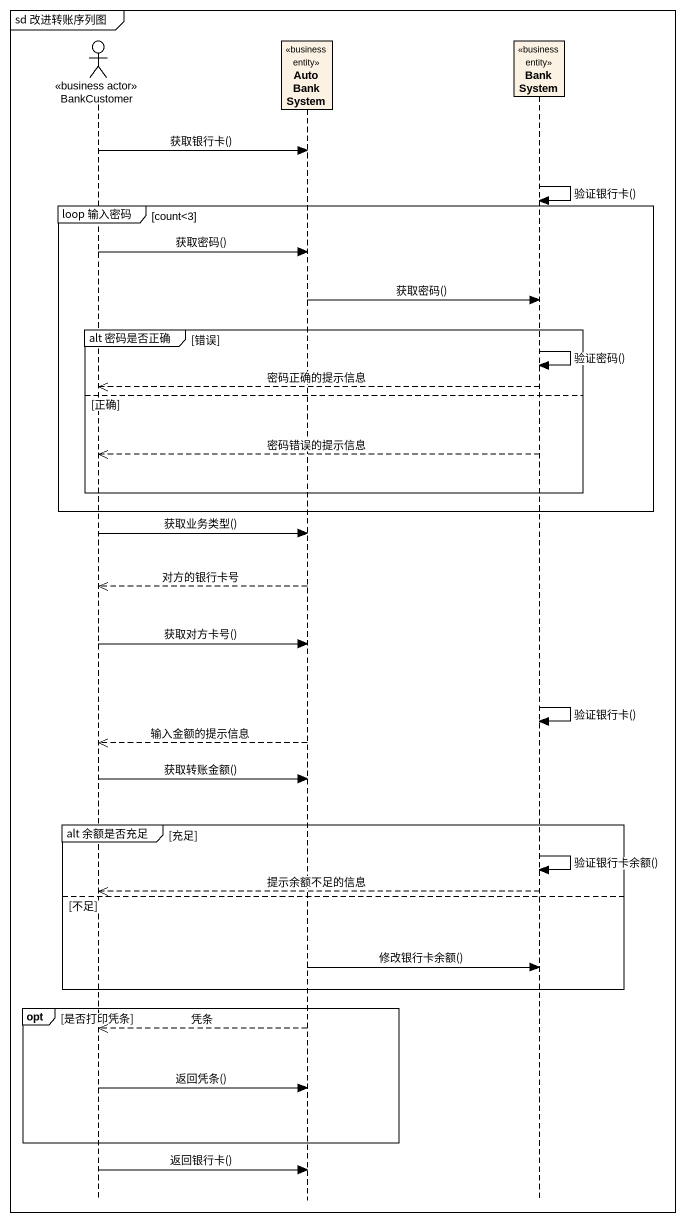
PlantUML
@startuml
mainframe sd 改进转账序列图
hide footbox
actor BankCustomer <<business actor>>
participant AutoBankSystem <<business entity>>
participant BankSystem <<business entity>>

BankCustomer -> AutoBankSystem : 获取银行卡()
BankSystem -> BankSystem : 验证银行卡()
group loop 输入密码 [count<3]
  BankCustomer -> AutoBankSystem : 获取密码()
  AutoBankSystem -> BankSystem : 获取密码()
  group alt 密码是否正确 [错误]
    BankSystem -> BankSystem : 验证密码()
    BankSystem -->> BankCustomer : 密码正确的提示信息
  else 正确
    BankSystem -->> BankCustomer : 密码错误的提示信息
  end
end
BankCustomer -> AutoBankSystem : 获取业务类型()
AutoBankSystem -->> BankCustomer : 对方的银行卡号
BankCustomer -> AutoBankSystem : 获取对方卡号()
BankSystem -> BankSystem : 验证银行卡()
AutoBankSystem -->> BankCustomer : 输入金额的提示信息
BankCustomer -> AutoBankSystem : 获取转账金额()
group alt 余额是否充足 [充足]
  BankSystem -> BankSystem : 验证银行卡余额()
  BankSystem -->> BankCustomer : 提示余额不足的信息
else 不足
  AutoBankSystem -> BankSystem : 修改银行卡余额()
end
opt 是否打印凭条
  AutoBankSystem -->> BankCustomer : 凭条
  BankCustomer -> AutoBankSystem : 返回凭条()
end
BankCustomer -> AutoBankSystem : 返回银行卡()
@enduml
